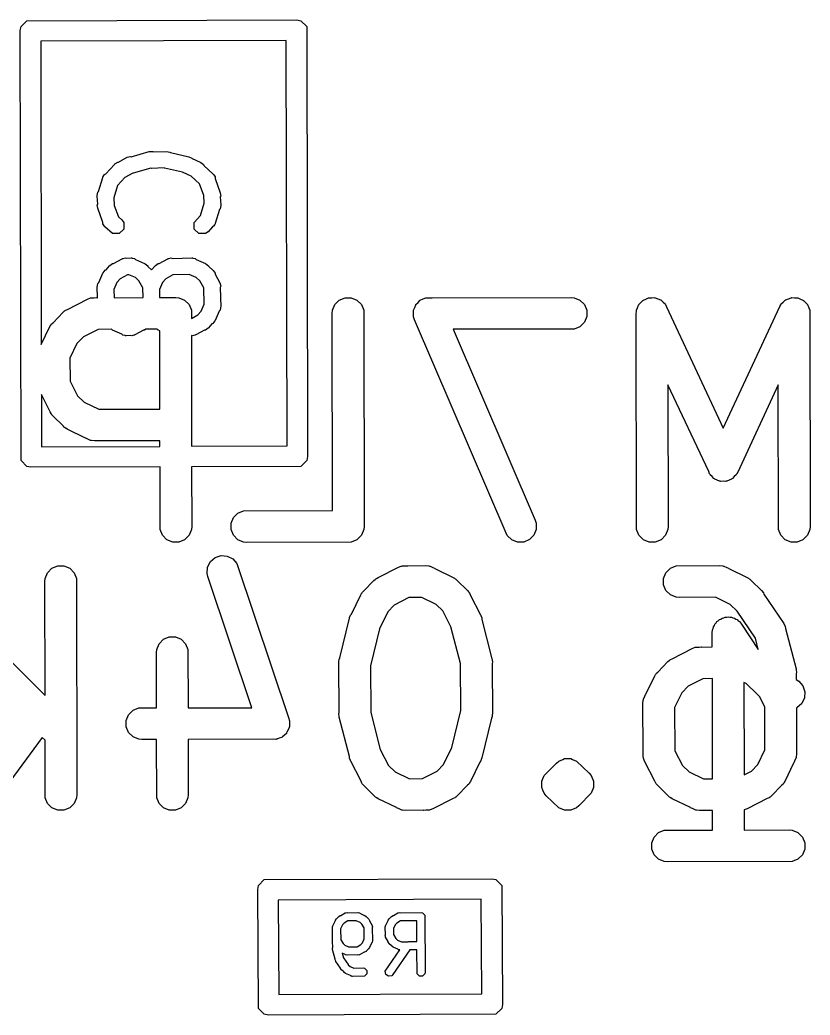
# Model space of a CAD drawing. Extents: x 4.05 to 6.76, y -4.93 to -3.08.
# Drawn here: x 4.4854 to 4.6315, y -4.1736 to -3.9897 of the extents above; entities that cross this region are included whole.
import ezdxf

# ---------------------------------------------------------------- set-up
doc = ezdxf.new("R2010")
doc.units = 0
doc.header["$MEASUREMENT"] = 0
doc.layers.add('BLACK', color=7, linetype='CONTINUOUS')

msp = doc.modelspace()

# ---------------------------------------------------------------- linework, layer by layer
at = {"layer": 'BLACK', "linetype": 'CONTINUOUS'}
for p, q in [((4.48543, -3.99163), (4.48558, -3.99088)), ((4.48558, -3.99088), (4.48664, -3.98981)), ((4.48664, -3.98981), (4.53661, -3.98966)), ((4.53661, -3.98966), (4.53736, -3.98981)), ((4.53736, -3.98981), (4.53842, -3.99088)), ((4.53842, -3.99088), (4.53857, -4.07037)), ((4.48558, -4.07112), (4.48543, -3.99163)), ((4.53464, -3.99346), (4.48922, -3.99359)), ((4.48922, -3.99359), (4.48932, -4.04967)), ((4.53478, -4.06841), (4.53464, -3.99346)), ((4.50364, -4.01595), (4.50524, -4.01506)), ((4.50524, -4.01506), (4.50583, -4.0149)), ((4.50583, -4.0149), (4.50596, -4.01494)), ((4.50596, -4.01494), (4.50931, -4.01401)), ((4.50931, -4.01401), (4.50993, -4.01398)), ((4.50993, -4.01398), (4.51004, -4.01404)), ((4.51004, -4.01404), (4.51251, -4.01396)), ((4.51251, -4.01396), (4.51311, -4.01408)), ((4.51311, -4.01408), (4.51321, -4.01418)), ((4.51321, -4.01418), (4.51664, -4.01494)), ((4.51664, -4.01494), (4.51719, -4.01521)), ((4.51719, -4.01521), (4.51724, -4.01529)), ((4.51724, -4.01529), (4.51873, -4.01595)), ((4.50125, -4.01813), (4.50288, -4.01638)), ((4.50288, -4.01638), (4.50296, -4.01629)), ((4.50288, -4.01638), (4.50288, -4.01638)), ((4.50288, -4.01638), (4.50288, -4.01638)), ((4.50296, -4.01629), (4.50347, -4.01595)), ((4.50347, -4.01595), (4.50364, -4.01595)), ((4.50959, -4.01709), (4.50633, -4.018)), ((4.50969, -4.01711), (4.50959, -4.01709)), ((4.51205, -4.01703), (4.50969, -4.01711)), ((4.51212, -4.01706), (4.51205, -4.01703)), ((4.51545, -4.0178), (4.51212, -4.01706)), ((4.51873, -4.01595), (4.51873, -4.01595)), ((4.51873, -4.01595), (4.51874, -4.01596)), ((4.51874, -4.01596), (4.51884, -4.016)), ((4.51884, -4.016), (4.51932, -4.01638)), ((4.51932, -4.01638), (4.51938, -4.01655)), ((4.51938, -4.01655), (4.52112, -4.01817)), ((4.49994, -4.02136), (4.5007, -4.01878)), ((4.5007, -4.01878), (4.50074, -4.01872)), ((4.50074, -4.01868), (4.50079, -4.01862)), ((4.50074, -4.01872), (4.50074, -4.01868)), ((4.50079, -4.01862), (4.50101, -4.01825)), ((4.50101, -4.01825), (4.50125, -4.01813)), ((4.50478, -4.01881), (4.50345, -4.02025)), ((4.50624, -4.018), (4.50478, -4.01881)), ((4.50633, -4.018), (4.50624, -4.018)), ((4.51555, -4.01788), (4.51545, -4.0178)), ((4.51704, -4.01854), (4.51555, -4.01788)), ((4.51858, -4.01998), (4.51704, -4.01854)), ((4.52112, -4.01817), (4.52116, -4.01823)), ((4.52116, -4.01823), (4.5212, -4.01825)), ((4.5212, -4.01825), (4.52122, -4.01832)), ((4.52122, -4.01832), (4.52146, -4.01868)), ((4.52146, -4.01868), (4.52146, -4.01897)), ((4.52146, -4.01897), (4.52244, -4.0216)), ((4.50345, -4.02025), (4.50276, -4.02255)), ((4.51937, -4.02209), (4.51858, -4.01998)), ((4.49968, -4.02209), (4.4998, -4.02149)), ((4.49969, -4.0222), (4.49968, -4.02209)), ((4.49969, -4.02221), (4.49969, -4.0222)), ((4.49976, -4.02371), (4.49969, -4.02221)), ((4.49969, -4.02221), (4.49969, -4.02221)), ((4.4998, -4.02149), (4.49994, -4.02136)), ((4.50276, -4.02255), (4.50283, -4.02397)), ((4.51944, -4.02351), (4.51937, -4.02209)), ((4.51937, -4.02209), (4.51937, -4.02209)), ((4.52244, -4.0216), (4.52251, -4.02221)), ((4.52251, -4.02221), (4.52244, -4.02235)), ((4.52244, -4.02235), (4.52251, -4.02385)), ((4.49969, -4.02386), (4.49976, -4.02371)), ((4.49976, -4.02447), (4.49969, -4.02386)), ((4.50074, -4.0271), (4.49976, -4.02447)), ((4.50283, -4.02397), (4.50283, -4.02397)), ((4.50283, -4.02397), (4.5036, -4.02603)), ((4.51875, -4.02583), (4.51944, -4.02351)), ((4.52252, -4.02397), (4.5224, -4.02457)), ((4.52251, -4.02385), (4.52251, -4.02386)), ((4.52251, -4.02386), (4.52251, -4.02386)), ((4.52251, -4.02386), (4.52252, -4.02397)), ((4.5036, -4.02603), (4.50425, -4.02661)), ((4.51761, -4.02712), (4.51875, -4.02583)), ((4.52226, -4.02471), (4.5215, -4.02728)), ((4.5224, -4.02457), (4.52226, -4.02471)), ((4.50074, -4.02738), (4.50074, -4.0271)), ((4.50098, -4.02774), (4.50074, -4.02738)), ((4.50101, -4.02781), (4.50098, -4.02774)), ((4.50104, -4.02783), (4.50101, -4.02781)), ((4.50108, -4.0279), (4.50104, -4.02783)), ((4.50253, -4.02917), (4.50108, -4.0279)), ((4.50425, -4.02661), (4.50459, -4.02712)), ((4.50459, -4.02712), (4.50459, -4.02832)), ((4.51761, -4.02832), (4.51761, -4.02712)), ((4.52099, -4.02792), (4.52018, -4.02883)), ((4.5212, -4.02781), (4.52099, -4.02792)), ((4.5214, -4.02745), (4.5212, -4.02781)), ((4.52146, -4.02738), (4.5214, -4.02745)), ((4.5215, -4.02728), (4.52146, -4.02735)), ((4.52146, -4.02735), (4.52146, -4.02738)), ((4.50374, -4.02917), (4.50253, -4.02917)), ((4.50459, -4.02832), (4.50374, -4.02917)), ((4.51847, -4.02917), (4.51761, -4.02832)), ((4.51967, -4.02917), (4.51847, -4.02917)), ((4.52018, -4.02883), (4.51967, -4.02917)), ((4.5045, -4.03376), (4.5049, -4.03365)), ((4.5049, -4.03365), (4.50508, -4.03371)), ((4.50508, -4.03371), (4.50594, -4.03364)), ((4.50594, -4.03364), (4.50602, -4.03366)), ((4.50602, -4.03366), (4.50606, -4.03365)), ((4.50606, -4.03365), (4.50613, -4.03368)), ((4.50613, -4.03368), (4.50655, -4.03376)), ((4.51292, -4.03376), (4.51333, -4.03365)), ((4.51333, -4.03365), (4.51362, -4.03374)), ((4.51362, -4.03374), (4.51719, -4.03364)), ((4.51719, -4.03364), (4.51727, -4.03366)), ((4.51727, -4.03366), (4.5173, -4.03365)), ((4.5173, -4.03365), (4.51738, -4.03368)), ((4.51738, -4.03368), (4.5178, -4.03376)), ((4.5013, -4.03586), (4.50194, -4.03513)), ((4.50194, -4.03513), (4.50194, -4.03512)), ((4.50194, -4.03512), (4.50195, -4.03512)), ((4.50195, -4.03512), (4.50202, -4.03504)), ((4.50202, -4.03504), (4.50253, -4.0347)), ((4.50253, -4.0347), (4.5027, -4.0347)), ((4.5027, -4.0347), (4.5043, -4.03381)), ((4.5043, -4.03381), (4.50438, -4.03379)), ((4.50438, -4.03379), (4.5044, -4.03376)), ((4.5044, -4.03376), (4.5045, -4.03376)), ((4.50655, -4.03376), (4.50673, -4.03395)), ((4.50673, -4.03395), (4.50842, -4.0347)), ((4.50842, -4.0347), (4.50842, -4.0347)), ((4.50842, -4.0347), (4.50842, -4.0347)), ((4.50842, -4.0347), (4.50852, -4.03475)), ((4.50852, -4.03475), (4.50901, -4.03512)), ((4.50901, -4.03512), (4.50905, -4.03526)), ((4.50905, -4.03526), (4.50973, -4.03586)), ((4.50973, -4.03586), (4.51038, -4.03513)), ((4.51038, -4.03513), (4.51038, -4.03512)), ((4.51038, -4.03512), (4.51039, -4.03512)), ((4.51039, -4.03512), (4.51046, -4.03504)), ((4.51046, -4.03504), (4.51097, -4.0347)), ((4.51097, -4.0347), (4.51114, -4.0347)), ((4.51114, -4.0347), (4.51274, -4.03381)), ((4.51274, -4.03381), (4.51282, -4.03379)), ((4.51282, -4.03379), (4.51284, -4.03376)), ((4.51284, -4.03376), (4.51292, -4.03376)), ((4.5178, -4.03376), (4.51798, -4.03395)), ((4.51798, -4.03395), (4.51967, -4.0347)), ((4.51967, -4.0347), (4.51967, -4.0347)), ((4.51967, -4.0347), (4.51967, -4.0347)), ((4.51967, -4.0347), (4.51977, -4.03475)), ((4.51977, -4.03475), (4.52026, -4.03512)), ((4.52026, -4.03512), (4.5203, -4.03526)), ((4.5203, -4.03526), (4.52103, -4.0359)), ((4.49999, -4.03818), (4.50074, -4.03649)), ((4.50074, -4.03649), (4.50079, -4.03639)), ((4.50074, -4.03649), (4.50074, -4.03649)), ((4.50074, -4.03649), (4.50074, -4.03649)), ((4.50079, -4.03639), (4.50116, -4.0359)), ((4.50116, -4.0359), (4.5013, -4.03586)), ((4.50526, -4.03677), (4.50391, -4.03752)), ((4.50552, -4.03675), (4.50526, -4.03677)), ((4.50673, -4.03729), (4.50552, -4.03675)), ((4.50739, -4.03787), (4.50673, -4.03729)), ((4.50973, -4.03586), (4.50973, -4.03586)), ((4.51367, -4.03679), (4.51235, -4.03752)), ((4.51666, -4.0367), (4.51367, -4.03679)), ((4.51798, -4.03729), (4.51666, -4.0367)), ((4.51864, -4.03787), (4.51798, -4.03729)), ((4.52103, -4.0359), (4.52104, -4.0359)), ((4.52104, -4.0359), (4.52104, -4.03591)), ((4.52104, -4.03591), (4.52112, -4.03598)), ((4.52112, -4.03598), (4.52146, -4.03649)), ((4.52146, -4.03649), (4.52146, -4.03666)), ((4.52146, -4.03666), (4.52235, -4.03826)), ((4.49968, -4.03897), (4.4997, -4.03889)), ((4.49974, -4.04101), (4.49968, -4.03897)), ((4.49969, -4.03886), (4.49972, -4.03878)), ((4.4997, -4.03889), (4.49969, -4.03886)), ((4.49972, -4.03878), (4.4998, -4.03837)), ((4.4998, -4.03837), (4.49999, -4.03818)), ((4.50333, -4.03818), (4.50274, -4.0395)), ((4.50391, -4.03752), (4.50333, -4.03818)), ((4.50813, -4.03919), (4.50739, -4.03787)), ((4.50817, -4.04098), (4.50813, -4.03919)), ((4.51177, -4.03818), (4.51118, -4.0395)), ((4.51235, -4.03752), (4.51177, -4.03818)), ((4.51937, -4.03919), (4.51864, -4.03787)), ((4.51946, -4.04219), (4.51937, -4.03919)), ((4.52235, -4.03826), (4.52237, -4.03834)), ((4.52237, -4.03834), (4.5224, -4.03837)), ((4.5224, -4.03837), (4.5224, -4.03844)), ((4.5224, -4.03844), (4.52251, -4.03886)), ((4.52251, -4.03886), (4.52242, -4.03914)), ((4.52242, -4.03914), (4.52252, -4.04272)), ((4.49788, -4.04127), (4.49842, -4.04106)), ((4.49842, -4.04106), (4.49853, -4.04105)), ((4.49853, -4.04105), (4.49863, -4.04101)), ((4.49863, -4.04101), (4.49913, -4.04101)), ((4.49913, -4.04101), (4.49957, -4.04098)), ((4.49957, -4.04098), (4.49966, -4.04101)), ((4.49966, -4.04101), (4.49974, -4.04101)), ((4.50274, -4.0395), (4.50279, -4.041)), ((4.50279, -4.041), (4.50817, -4.04098)), ((4.51118, -4.0395), (4.51122, -4.04096)), ((4.51122, -4.04096), (4.5142, -4.04095)), ((4.5142, -4.04095), (4.51478, -4.04101)), ((4.51478, -4.04101), (4.51584, -4.04145)), ((4.54443, -4.04145), (4.5455, -4.04101)), ((4.5455, -4.04101), (4.54665, -4.04101)), ((4.54665, -4.04101), (4.54771, -4.04145)), ((4.55995, -4.04124), (4.56046, -4.04102)), ((4.56046, -4.04102), (4.56048, -4.04102)), ((4.56048, -4.04102), (4.5605, -4.04101)), ((4.5605, -4.04101), (4.56117, -4.04101)), ((4.56117, -4.04101), (4.56161, -4.041)), ((4.56161, -4.041), (4.56162, -4.04101)), ((4.56162, -4.04101), (4.58732, -4.04095)), ((4.58732, -4.04095), (4.58789, -4.04101)), ((4.58789, -4.04101), (4.58896, -4.04145)), ((4.60115, -4.04126), (4.60161, -4.04104)), ((4.60161, -4.04104), (4.60168, -4.04104)), ((4.60168, -4.04104), (4.60174, -4.04101)), ((4.60174, -4.04101), (4.60225, -4.04101)), ((4.60225, -4.04101), (4.60277, -4.04099)), ((4.60277, -4.04099), (4.60283, -4.04101)), ((4.60283, -4.04101), (4.60289, -4.04101)), ((4.60289, -4.04101), (4.60337, -4.04121)), ((4.62751, -4.04121), (4.62799, -4.04101)), ((4.62799, -4.04101), (4.62805, -4.04101)), ((4.62805, -4.04101), (4.62812, -4.04099)), ((4.62812, -4.04099), (4.62863, -4.04101)), ((4.62863, -4.04101), (4.62914, -4.04101)), ((4.62914, -4.04101), (4.6292, -4.04104)), ((4.6292, -4.04104), (4.62927, -4.04104)), ((4.62927, -4.04104), (4.62973, -4.04126)), ((4.49416, -4.04318), (4.49788, -4.04127)), ((4.51584, -4.04145), (4.51666, -4.04227)), ((4.51666, -4.04227), (4.5171, -4.04333)), ((4.51887, -4.0435), (4.51946, -4.04219)), ((4.52248, -4.0429), (4.5224, -4.04332)), ((4.52251, -4.04283), (4.52248, -4.0429)), ((4.52252, -4.04272), (4.5225, -4.04279)), ((4.5225, -4.04279), (4.52251, -4.04283)), ((4.54318, -4.04333), (4.54362, -4.04227)), ((4.54362, -4.04227), (4.54443, -4.04145)), ((4.54771, -4.04145), (4.54853, -4.04227)), ((4.54853, -4.04227), (4.54897, -4.04333)), ((4.55818, -4.04333), (4.55839, -4.04281)), ((4.55839, -4.04281), (4.5586, -4.0423)), ((4.5586, -4.0423), (4.55861, -4.04228)), ((4.55861, -4.04228), (4.55862, -4.04227)), ((4.55862, -4.04227), (4.55901, -4.04187)), ((4.55901, -4.04187), (4.5594, -4.04147)), ((4.5594, -4.04147), (4.55942, -4.04146)), ((4.55942, -4.04146), (4.55943, -4.04145)), ((4.55943, -4.04145), (4.55995, -4.04124)), ((4.58896, -4.04145), (4.58977, -4.04227)), ((4.58977, -4.04227), (4.59021, -4.04333)), ((4.59942, -4.04333), (4.59962, -4.04286)), ((4.59962, -4.04286), (4.59979, -4.04238)), ((4.59979, -4.04238), (4.59984, -4.04233)), ((4.59984, -4.04233), (4.59986, -4.04227)), ((4.59986, -4.04227), (4.60022, -4.0419)), ((4.60022, -4.0419), (4.60057, -4.04153)), ((4.60057, -4.04153), (4.60063, -4.0415)), ((4.60063, -4.0415), (4.60068, -4.04145)), ((4.60068, -4.04145), (4.60115, -4.04126)), ((4.60337, -4.04121), (4.60385, -4.04138)), ((4.60385, -4.04138), (4.6039, -4.04143)), ((4.6039, -4.04143), (4.60396, -4.04145)), ((4.60396, -4.04145), (4.60432, -4.04181)), ((4.60432, -4.04181), (4.6047, -4.04216)), ((4.6047, -4.04216), (4.60473, -4.04222)), ((4.60473, -4.04222), (4.60477, -4.04227)), ((4.60477, -4.04227), (4.60496, -4.04272)), ((4.60496, -4.04272), (4.61546, -4.06511)), ((4.61546, -4.06511), (4.62589, -4.04266)), ((4.62589, -4.04266), (4.62608, -4.04233)), ((4.62608, -4.04233), (4.62611, -4.04227)), ((4.62611, -4.04227), (4.62614, -4.04224)), ((4.62614, -4.04224), (4.62618, -4.04216)), ((4.62618, -4.04216), (4.62656, -4.04181)), ((4.62656, -4.04181), (4.62692, -4.04145)), ((4.62692, -4.04145), (4.62698, -4.04143)), ((4.62698, -4.04143), (4.62703, -4.04138)), ((4.62703, -4.04138), (4.62751, -4.04121)), ((4.62973, -4.04126), (4.6302, -4.04145)), ((4.6302, -4.04145), (4.63025, -4.0415)), ((4.63025, -4.0415), (4.63031, -4.04153)), ((4.63031, -4.04153), (4.63066, -4.0419)), ((4.63066, -4.0419), (4.63102, -4.04227)), ((4.63102, -4.04227), (4.63104, -4.04233)), ((4.63104, -4.04233), (4.63109, -4.04238)), ((4.63109, -4.04238), (4.63126, -4.04286)), ((4.63126, -4.04286), (4.63146, -4.04333)), ((4.4915, -4.04562), (4.49337, -4.04369)), ((4.49337, -4.04369), (4.49359, -4.04351)), ((4.49359, -4.04351), (4.49364, -4.04345)), ((4.49364, -4.04345), (4.4937, -4.04342)), ((4.4937, -4.04342), (4.49381, -4.04333)), ((4.49381, -4.04333), (4.49416, -4.04318)), ((4.5171, -4.04333), (4.5171, -4.04482)), ((4.5171, -4.04482), (4.51829, -4.04416)), ((4.51829, -4.04416), (4.51887, -4.0435)), ((4.52221, -4.04351), (4.52146, -4.04519)), ((4.5224, -4.04332), (4.52221, -4.04351)), ((4.54312, -4.04391), (4.54318, -4.04333)), ((4.54317, -4.08033), (4.54312, -4.04391)), ((4.54897, -4.04333), (4.54903, -4.08328)), ((4.55817, -4.04337), (4.55818, -4.04335)), ((4.55818, -4.04392), (4.55817, -4.04337)), ((4.55818, -4.04335), (4.55818, -4.04333)), ((4.55818, -4.04448), (4.55818, -4.04392)), ((4.55818, -4.0445), (4.55818, -4.04448)), ((4.55818, -4.04452), (4.55818, -4.0445)), ((4.55836, -4.04507), (4.55818, -4.04452)), ((4.59021, -4.04448), (4.58977, -4.04555)), ((4.59021, -4.04333), (4.59021, -4.04448)), ((4.59936, -4.04391), (4.5994, -4.04353)), ((4.59942, -4.08385), (4.59936, -4.04391)), ((4.5994, -4.04346), (4.59941, -4.04342)), ((4.5994, -4.04353), (4.5994, -4.04346)), ((4.59941, -4.04342), (4.59942, -4.04333)), ((4.63146, -4.04333), (4.63146, -4.0434)), ((4.63146, -4.0434), (4.63148, -4.04346)), ((4.63148, -4.04346), (4.63146, -4.04395)), ((4.63146, -4.04395), (4.63152, -4.08328)), ((4.48932, -4.04967), (4.49094, -4.04634)), ((4.49094, -4.04634), (4.4911, -4.04609)), ((4.4911, -4.04609), (4.49113, -4.04602)), ((4.49113, -4.04602), (4.49117, -4.04597)), ((4.49117, -4.04597), (4.49125, -4.04585)), ((4.49125, -4.04585), (4.4915, -4.04562)), ((4.52025, -4.04657), (4.52018, -4.04664)), ((4.52026, -4.04656), (4.52025, -4.04657)), ((4.5209, -4.04583), (4.52026, -4.04655)), ((4.52026, -4.04655), (4.52026, -4.04656)), ((4.52104, -4.04578), (4.5209, -4.04583)), ((4.52141, -4.0453), (4.52104, -4.04578)), ((4.52146, -4.0452), (4.52141, -4.0453)), ((4.52146, -4.04519), (4.52146, -4.04519)), ((4.52146, -4.04519), (4.52146, -4.0452)), ((4.57551, -4.08495), (4.55836, -4.04507)), ((4.58896, -4.04636), (4.58789, -4.0468)), ((4.58977, -4.04555), (4.58896, -4.04636)), ((4.49711, -4.04825), (4.49592, -4.04948)), ((4.49982, -4.04686), (4.49711, -4.04825)), ((4.50231, -4.04685), (4.49982, -4.04686)), ((4.50243, -4.04694), (4.50231, -4.04685)), ((4.50253, -4.04698), (4.50243, -4.04694)), ((4.50422, -4.04774), (4.50253, -4.04698)), ((4.50253, -4.04698), (4.50253, -4.04698)), ((4.50253, -4.04698), (4.50253, -4.04698)), ((4.5044, -4.04792), (4.50422, -4.04774)), ((4.50482, -4.048), (4.5044, -4.04792)), ((4.5049, -4.04804), (4.50482, -4.048)), ((4.50493, -4.04803), (4.5049, -4.04804)), ((4.50501, -4.04804), (4.50493, -4.04803)), ((4.50587, -4.04797), (4.50501, -4.04804)), ((4.50606, -4.04804), (4.50587, -4.04797)), ((4.50645, -4.04793), (4.50606, -4.04804)), ((4.50655, -4.04792), (4.50645, -4.04793)), ((4.50657, -4.0479), (4.50655, -4.04792)), ((4.50665, -4.04788), (4.50657, -4.0479)), ((4.50825, -4.04698), (4.50665, -4.04788)), ((4.50842, -4.04698), (4.50825, -4.04698)), ((4.50866, -4.04682), (4.50842, -4.04698)), ((4.51071, -4.04682), (4.50866, -4.04682)), ((4.51086, -4.04694), (4.51071, -4.04682)), ((4.51096, -4.04698), (4.51086, -4.04694)), ((4.51097, -4.04698), (4.51096, -4.04698)), ((4.51125, -4.04711), (4.51097, -4.04698)), ((4.51097, -4.04698), (4.51097, -4.04698)), ((4.51128, -4.06159), (4.51125, -4.04711)), ((4.5173, -4.04804), (4.51711, -4.04797)), ((4.51711, -4.04797), (4.51713, -4.06846)), ((4.51772, -4.04792), (4.5173, -4.04804)), ((4.5178, -4.04792), (4.51772, -4.04792)), ((4.51782, -4.0479), (4.5178, -4.04792)), ((4.5179, -4.04788), (4.51782, -4.0479)), ((4.5195, -4.04698), (4.5179, -4.04788)), ((4.51967, -4.04698), (4.5195, -4.04698)), ((4.52018, -4.04664), (4.51967, -4.04698)), ((4.58789, -4.0468), (4.56549, -4.04685)), ((4.56549, -4.04685), (4.58066, -4.08211)), ((4.49592, -4.04948), (4.49461, -4.05217)), ((4.49461, -4.05217), (4.49465, -4.05641)), ((4.49465, -4.05641), (4.49605, -4.05912)), ((4.61277, -4.07315), (4.60523, -4.05708)), ((4.60523, -4.05708), (4.60527, -4.08328)), ((4.62563, -4.0571), (4.61812, -4.07328)), ((4.62567, -4.08385), (4.62563, -4.0571)), ((4.49098, -4.06207), (4.48934, -4.05889)), ((4.48934, -4.05889), (4.48936, -4.06854)), ((4.49605, -4.05912), (4.49728, -4.06031)), ((4.49728, -4.06031), (4.49999, -4.06163)), ((4.49113, -4.06242), (4.49098, -4.06207)), ((4.49122, -4.06253), (4.49113, -4.06242)), ((4.49125, -4.06259), (4.49122, -4.06253)), ((4.49131, -4.06264), (4.49125, -4.06259)), ((4.49149, -4.06287), (4.49131, -4.06264)), ((4.49342, -4.06473), (4.49149, -4.06287)), ((4.49999, -4.06163), (4.51128, -4.06159)), ((4.49364, -4.06499), (4.49342, -4.06473)), ((4.49377, -4.06506), (4.49364, -4.06499)), ((4.49381, -4.06511), (4.49377, -4.06506)), ((4.49389, -4.06514), (4.49381, -4.06511)), ((4.49413, -4.06529), (4.49389, -4.06514)), ((4.49752, -4.06694), (4.49413, -4.06529)), ((4.48936, -4.06854), (4.51128, -4.06848)), ((4.49756, -4.06698), (4.49752, -4.06694)), ((4.49791, -4.06713), (4.49756, -4.06698)), ((4.49842, -4.06738), (4.49791, -4.06713)), ((4.49853, -4.06738), (4.49842, -4.06738)), ((4.49863, -4.06742), (4.49853, -4.06738)), ((4.4992, -4.06748), (4.49863, -4.06742)), ((4.51128, -4.06744), (4.4992, -4.06748)), ((4.51128, -4.06848), (4.51128, -4.06744)), ((4.51713, -4.06846), (4.53478, -4.06841)), ((4.53857, -4.07037), (4.53842, -4.07112)), ((4.48664, -4.07219), (4.48558, -4.07112)), ((4.48739, -4.07234), (4.48664, -4.07219)), ((4.51129, -4.07227), (4.48739, -4.07234)), ((4.51131, -4.08385), (4.51129, -4.07227)), ((4.53736, -4.07219), (4.51714, -4.07225)), ((4.51714, -4.07225), (4.51716, -4.08328)), ((4.53842, -4.07112), (4.53736, -4.07219)), ((4.61292, -4.07356), (4.61277, -4.07315)), ((4.613, -4.07365), (4.61292, -4.07356)), ((4.61306, -4.07377), (4.613, -4.07365)), ((4.61339, -4.07408), (4.61306, -4.07377)), ((4.61369, -4.07441), (4.61339, -4.07408)), ((4.61749, -4.07408), (4.61719, -4.07441)), ((4.61782, -4.07377), (4.61749, -4.07408)), ((4.61792, -4.07361), (4.61782, -4.07377)), ((4.61796, -4.07356), (4.61792, -4.07361)), ((4.61799, -4.07349), (4.61796, -4.07356)), ((4.61812, -4.07328), (4.61799, -4.07349)), ((4.61381, -4.07446), (4.61369, -4.07441)), ((4.61391, -4.07455), (4.61381, -4.07446)), ((4.61433, -4.07471), (4.61391, -4.07455)), ((4.61474, -4.0749), (4.61433, -4.07471)), ((4.61487, -4.0749), (4.61474, -4.0749)), ((4.61499, -4.07495), (4.61487, -4.0749)), ((4.61544, -4.07493), (4.61499, -4.07495)), ((4.61589, -4.07495), (4.61544, -4.07493)), ((4.61601, -4.0749), (4.61589, -4.07495)), ((4.61614, -4.0749), (4.61601, -4.0749)), ((4.61655, -4.07471), (4.61614, -4.0749)), ((4.61697, -4.07455), (4.61655, -4.07471)), ((4.61707, -4.07446), (4.61697, -4.07455)), ((4.61719, -4.07441), (4.61707, -4.07446)), ((4.52487, -4.08164), (4.52569, -4.08082)), ((4.52569, -4.08082), (4.52675, -4.08038)), ((4.52675, -4.08038), (4.54317, -4.08033)), ((4.51716, -4.08328), (4.5171, -4.08385)), ((4.52443, -4.0827), (4.52487, -4.08164)), ((4.52443, -4.08385), (4.52443, -4.0827)), ((4.54903, -4.08328), (4.54897, -4.08385)), ((4.58066, -4.08211), (4.58083, -4.08266)), ((4.58083, -4.08266), (4.58085, -4.08382)), ((4.60527, -4.08328), (4.60521, -4.08385)), ((4.63152, -4.08328), (4.63146, -4.08385)), ((4.51175, -4.08492), (4.51131, -4.08385)), ((4.51256, -4.08573), (4.51175, -4.08492)), ((4.51666, -4.08492), (4.51584, -4.08573)), ((4.5171, -4.08385), (4.51666, -4.08492)), ((4.52487, -4.08492), (4.52443, -4.08385)), ((4.52569, -4.08573), (4.52487, -4.08492)), ((4.54853, -4.08492), (4.54771, -4.08573)), ((4.54897, -4.08385), (4.54853, -4.08492)), ((4.57633, -4.08575), (4.57551, -4.08495)), ((4.58042, -4.08489), (4.57962, -4.08571)), ((4.58085, -4.08382), (4.58042, -4.08489)), ((4.59986, -4.08492), (4.59942, -4.08385)), ((4.60068, -4.08573), (4.59986, -4.08492)), ((4.60477, -4.08492), (4.60396, -4.08573)), ((4.60521, -4.08385), (4.60477, -4.08492)), ((4.62611, -4.08492), (4.62567, -4.08385)), ((4.62692, -4.08573), (4.62611, -4.08492)), ((4.63102, -4.08492), (4.6302, -4.08573)), ((4.63146, -4.08385), (4.63102, -4.08492)), ((4.51363, -4.08617), (4.51256, -4.08573)), ((4.51478, -4.08617), (4.51363, -4.08617)), ((4.51584, -4.08573), (4.51478, -4.08617)), ((4.52675, -4.08617), (4.52569, -4.08573)), ((4.52733, -4.08623), (4.52675, -4.08617)), ((4.54665, -4.08617), (4.52733, -4.08623)), ((4.54771, -4.08573), (4.54665, -4.08617)), ((4.5774, -4.08618), (4.57633, -4.08575)), ((4.57856, -4.08617), (4.5774, -4.08618)), ((4.57962, -4.08571), (4.57856, -4.08617)), ((4.60174, -4.08617), (4.60068, -4.08573)), ((4.60289, -4.08617), (4.60174, -4.08617)), ((4.60396, -4.08573), (4.60289, -4.08617)), ((4.62799, -4.08617), (4.62692, -4.08573)), ((4.62914, -4.08617), (4.62799, -4.08617)), ((4.6302, -4.08573), (4.62914, -4.08617)), ((4.52148, -4.08903), (4.52257, -4.08867)), ((4.52257, -4.08867), (4.52372, -4.08875)), ((4.52372, -4.08875), (4.52475, -4.08927)), ((4.4913, -4.09102), (4.49237, -4.09058)), ((4.49237, -4.09058), (4.49352, -4.09058)), ((4.49352, -4.09058), (4.49459, -4.09102)), ((4.52009, -4.09082), (4.52061, -4.08979)), ((4.52061, -4.08979), (4.52148, -4.08903)), ((4.52475, -4.08927), (4.52551, -4.09014)), ((4.52551, -4.09014), (4.53512, -4.11879)), ((4.55537, -4.09083), (4.55591, -4.09063)), ((4.55591, -4.09063), (4.55601, -4.09062)), ((4.55601, -4.09062), (4.55611, -4.09058)), ((4.55611, -4.09058), (4.55669, -4.09057)), ((4.55669, -4.09057), (4.55706, -4.09054)), ((4.55706, -4.09054), (4.55712, -4.09056)), ((4.55712, -4.09056), (4.56044, -4.09052)), ((4.56044, -4.09052), (4.56101, -4.09058)), ((4.56101, -4.09058), (4.56111, -4.09062)), ((4.56111, -4.09062), (4.56122, -4.09063)), ((4.56122, -4.09063), (4.56173, -4.09087)), ((4.60567, -4.09102), (4.60673, -4.09058)), ((4.60673, -4.09058), (4.6148, -4.09052)), ((4.6148, -4.09052), (4.61538, -4.09058)), ((4.61538, -4.09058), (4.61548, -4.09062)), ((4.61548, -4.09062), (4.61558, -4.09063)), ((4.61558, -4.09063), (4.6161, -4.09087)), ((4.49005, -4.0929), (4.49049, -4.09183)), ((4.49049, -4.09183), (4.4913, -4.09102)), ((4.49459, -4.09102), (4.4954, -4.09183)), ((4.4954, -4.09183), (4.49584, -4.0929)), ((4.52001, -4.09197), (4.52009, -4.09082)), ((4.52014, -4.09253), (4.52001, -4.09197)), ((4.52827, -4.11678), (4.52014, -4.09253)), ((4.55164, -4.09275), (4.55537, -4.09083)), ((4.56173, -4.09087), (4.56208, -4.09102)), ((4.56208, -4.09102), (4.56212, -4.09107)), ((4.56212, -4.09107), (4.56551, -4.09271)), ((4.60441, -4.0929), (4.60485, -4.09183)), ((4.60485, -4.09183), (4.60567, -4.09102)), ((4.6161, -4.09087), (4.61645, -4.09102)), ((4.61645, -4.09102), (4.61649, -4.09107)), ((4.61649, -4.09107), (4.61987, -4.09271)), ((4.48999, -4.09347), (4.49005, -4.0929)), ((4.49002, -4.11452), (4.48999, -4.09347)), ((4.49584, -4.0929), (4.4959, -4.13284)), ((4.54899, -4.09519), (4.55085, -4.09326)), ((4.55085, -4.09326), (4.55108, -4.09307)), ((4.55108, -4.09307), (4.55113, -4.09302)), ((4.55113, -4.09302), (4.55118, -4.09299)), ((4.55118, -4.09299), (4.5513, -4.09289)), ((4.5513, -4.09289), (4.55164, -4.09275)), ((4.56551, -4.09271), (4.56575, -4.09286)), ((4.56575, -4.09286), (4.56583, -4.09289)), ((4.56583, -4.09289), (4.56587, -4.09294)), ((4.56587, -4.09294), (4.566, -4.09302)), ((4.566, -4.09302), (4.56622, -4.09327)), ((4.56622, -4.09327), (4.56815, -4.09513)), ((4.60441, -4.09405), (4.60441, -4.0929)), ((4.60485, -4.09511), (4.60441, -4.09405)), ((4.61987, -4.09271), (4.62012, -4.09286)), ((4.62012, -4.09286), (4.62019, -4.09289)), ((4.62019, -4.09289), (4.62024, -4.09294)), ((4.62024, -4.09294), (4.62036, -4.09302)), ((4.62036, -4.09302), (4.62059, -4.09327)), ((4.62059, -4.09327), (4.62252, -4.09513)), ((4.54668, -4.09949), (4.54842, -4.0959)), ((4.54842, -4.0959), (4.54858, -4.09565)), ((4.54858, -4.09565), (4.54861, -4.09558)), ((4.54861, -4.09558), (4.54865, -4.09554)), ((4.54865, -4.09554), (4.54873, -4.09541)), ((4.54873, -4.09541), (4.54899, -4.09519)), ((4.56815, -4.09513), (4.56833, -4.09536)), ((4.56833, -4.09536), (4.56839, -4.09541)), ((4.56839, -4.09541), (4.56842, -4.09547)), ((4.56842, -4.09547), (4.56852, -4.09558)), ((4.56852, -4.09558), (4.56866, -4.09593)), ((4.56866, -4.09593), (4.57058, -4.09965)), ((4.60567, -4.09593), (4.60485, -4.09511)), ((4.60673, -4.09637), (4.60567, -4.09593)), ((4.62252, -4.09513), (4.62252, -4.09514)), ((4.62252, -4.09514), (4.62252, -4.09514)), ((4.62252, -4.09514), (4.62252, -4.09514)), ((4.62252, -4.09514), (4.62288, -4.09558)), ((4.62288, -4.09558), (4.62298, -4.09582)), ((4.62298, -4.09582), (4.62664, -4.10121)), ((4.55459, -4.09782), (4.5534, -4.09905)), ((4.55731, -4.09642), (4.55459, -4.09782)), ((4.55968, -4.09639), (4.55731, -4.09642)), ((4.56236, -4.09769), (4.55968, -4.09639)), ((4.56359, -4.09888), (4.56236, -4.09769)), ((4.60731, -4.09643), (4.60673, -4.09637)), ((4.61403, -4.09638), (4.60731, -4.09643)), ((4.61673, -4.09769), (4.61403, -4.09638)), ((4.61803, -4.09894), (4.61673, -4.09769)), ((4.54636, -4.10014), (4.54652, -4.09971)), ((4.54652, -4.09971), (4.54668, -4.09949)), ((4.5534, -4.09905), (4.55187, -4.1022)), ((4.5651, -4.10181), (4.56359, -4.09888)), ((4.57058, -4.09965), (4.57059, -4.09969)), ((4.57059, -4.09969), (4.57061, -4.09971)), ((4.57061, -4.09971), (4.57062, -4.09976)), ((4.57062, -4.09976), (4.57078, -4.10019)), ((4.62141, -4.10393), (4.61803, -4.09894)), ((4.54454, -4.10759), (4.54632, -4.10026)), ((4.54632, -4.10026), (4.54634, -4.10021)), ((4.54634, -4.10019), (4.54636, -4.10014)), ((4.54634, -4.10021), (4.54634, -4.10019)), ((4.57078, -4.10019), (4.5708, -4.10048)), ((4.5708, -4.10048), (4.57267, -4.10776)), ((4.61365, -4.10183), (4.61381, -4.10159)), ((4.61381, -4.10159), (4.61392, -4.10132)), ((4.61392, -4.10132), (4.61413, -4.10111)), ((4.61413, -4.10111), (4.61429, -4.10087)), ((4.61429, -4.10087), (4.61453, -4.10071)), ((4.61453, -4.10071), (4.61474, -4.10051)), ((4.61474, -4.10051), (4.61501, -4.10039)), ((4.61501, -4.10039), (4.61525, -4.10023)), ((4.61525, -4.10023), (4.61553, -4.10018)), ((4.61553, -4.10018), (4.6158, -4.10007)), ((4.6158, -4.10007), (4.61609, -4.10007)), ((4.61609, -4.10007), (4.61638, -4.10001)), ((4.61638, -4.10001), (4.61666, -4.10007)), ((4.61666, -4.10007), (4.61695, -4.10007)), ((4.61695, -4.10007), (4.61722, -4.10018)), ((4.61722, -4.10018), (4.61751, -4.10023)), ((4.61751, -4.10023), (4.61775, -4.1004)), ((4.61775, -4.1004), (4.61802, -4.10051)), ((4.61802, -4.10051), (4.61822, -4.10071)), ((4.61822, -4.10071), (4.61847, -4.10088)), ((4.61847, -4.10088), (4.61864, -4.10112)), ((4.61864, -4.10112), (4.61883, -4.10132)), ((4.61883, -4.10132), (4.61893, -4.10156)), ((4.61893, -4.10156), (4.62194, -4.106)), ((4.62664, -4.10121), (4.6268, -4.10153)), ((4.6268, -4.10153), (4.62685, -4.10159)), ((4.62685, -4.10159), (4.62686, -4.10163)), ((4.62686, -4.10163), (4.62691, -4.10172)), ((4.62691, -4.10172), (4.62699, -4.10214)), ((4.55187, -4.1022), (4.55022, -4.10903)), ((4.56686, -4.10864), (4.5651, -4.10181)), ((4.61343, -4.10555), (4.61342, -4.10296)), ((4.61342, -4.10296), (4.61343, -4.10296)), ((4.61343, -4.10296), (4.61342, -4.10296)), ((4.61342, -4.10296), (4.61343, -4.10296)), ((4.61343, -4.10296), (4.61348, -4.10239)), ((4.61348, -4.10239), (4.61359, -4.10212)), ((4.61359, -4.10212), (4.61365, -4.10183)), ((4.62699, -4.10214), (4.62892, -4.10963)), ((4.47959, -4.10414), (4.49002, -4.11452)), ((4.51067, -4.10602), (4.51111, -4.10496)), ((4.51111, -4.10496), (4.51193, -4.10414)), ((4.51193, -4.10414), (4.51299, -4.1037)), ((4.51299, -4.1037), (4.51414, -4.1037)), ((4.51414, -4.1037), (4.51521, -4.10414)), ((4.51521, -4.10414), (4.51602, -4.10496)), ((4.51602, -4.10496), (4.51646, -4.10602)), ((4.62194, -4.106), (4.62141, -4.10393)), ((4.51061, -4.1066), (4.51067, -4.10602)), ((4.51064, -4.11682), (4.51061, -4.1066)), ((4.51646, -4.10602), (4.51649, -4.1168)), ((4.60601, -4.10775), (4.60973, -4.10583)), ((4.60973, -4.10583), (4.61028, -4.10562)), ((4.61028, -4.10562), (4.61038, -4.10562)), ((4.61038, -4.10562), (4.61048, -4.10558)), ((4.61048, -4.10558), (4.611, -4.10557)), ((4.611, -4.10557), (4.61142, -4.10554)), ((4.61142, -4.10554), (4.6115, -4.10557)), ((4.6115, -4.10557), (4.61343, -4.10555)), ((4.54436, -4.10833), (4.54438, -4.10825)), ((4.54437, -4.10837), (4.54436, -4.10833)), ((4.54436, -4.10847), (4.54437, -4.10837)), ((4.54441, -4.11766), (4.54436, -4.10847)), ((4.54438, -4.10825), (4.54442, -4.1079)), ((4.54442, -4.1079), (4.54454, -4.10759)), ((4.55022, -4.10903), (4.55026, -4.11768)), ((4.56691, -4.11729), (4.56686, -4.10864)), ((4.57267, -4.10776), (4.57269, -4.10785)), ((4.57269, -4.10785), (4.57271, -4.1079)), ((4.57271, -4.1079), (4.57271, -4.10797)), ((4.57271, -4.10797), (4.57276, -4.10833)), ((4.57276, -4.10833), (4.57271, -4.10866)), ((4.57271, -4.10866), (4.57276, -4.11785)), ((4.60335, -4.11019), (4.60522, -4.10826)), ((4.60522, -4.10826), (4.60544, -4.10807)), ((4.60544, -4.10807), (4.6055, -4.10801)), ((4.6055, -4.10801), (4.60555, -4.10798)), ((4.60555, -4.10798), (4.60567, -4.10789)), ((4.60567, -4.10789), (4.60601, -4.10775)), ((4.60115, -4.11428), (4.60279, -4.1109)), ((4.60279, -4.1109), (4.60295, -4.11065)), ((4.60295, -4.11065), (4.60298, -4.11058)), ((4.60298, -4.11058), (4.60302, -4.11053)), ((4.60302, -4.11053), (4.6031, -4.11041)), ((4.6031, -4.11041), (4.60335, -4.11019)), ((4.62892, -4.10963), (4.62893, -4.10973)), ((4.62893, -4.10973), (4.62895, -4.10977)), ((4.62895, -4.10977), (4.62895, -4.10984)), ((4.62895, -4.10984), (4.629, -4.1102)), ((4.629, -4.1102), (4.62895, -4.11054)), ((4.62895, -4.11054), (4.62896, -4.11157)), ((4.60896, -4.11281), (4.60777, -4.11405)), ((4.61167, -4.11142), (4.60896, -4.11281)), ((4.61344, -4.11141), (4.61167, -4.11142)), ((4.61346, -4.12993), (4.61344, -4.11141)), ((4.61971, -4.11232), (4.61929, -4.11211)), ((4.61929, -4.11211), (4.61931, -4.12919)), ((4.62181, -4.11437), (4.61971, -4.11232)), ((4.62896, -4.11157), (4.62944, -4.11188)), ((4.62944, -4.11188), (4.63019, -4.11275)), ((4.63019, -4.11275), (4.63056, -4.11384)), ((4.60096, -4.11468), (4.6011, -4.11433)), ((4.6011, -4.11433), (4.60115, -4.11428)), ((4.60777, -4.11405), (4.60646, -4.11675)), ((4.62207, -4.11467), (4.62181, -4.11437)), ((4.62214, -4.11472), (4.62207, -4.11467)), ((4.63056, -4.11384), (4.63047, -4.11499)), ((4.6006, -4.11597), (4.60066, -4.11539)), ((4.60065, -4.12489), (4.6006, -4.11597)), ((4.60066, -4.11539), (4.6007, -4.1153)), ((4.6007, -4.1153), (4.60071, -4.11519)), ((4.60071, -4.11519), (4.60096, -4.11468)), ((4.62312, -4.11662), (4.62214, -4.11472)), ((4.62996, -4.11602), (4.62909, -4.11678)), ((4.63047, -4.11499), (4.62996, -4.11602)), ((4.50505, -4.11914), (4.50549, -4.11808)), ((4.50549, -4.11808), (4.5063, -4.11726)), ((4.5063, -4.11726), (4.50737, -4.11682)), ((4.50737, -4.11682), (4.51064, -4.11682)), ((4.51649, -4.1168), (4.52827, -4.11678)), ((4.54436, -4.11799), (4.54441, -4.11766)), ((4.54442, -4.11835), (4.54436, -4.11799)), ((4.54442, -4.11842), (4.54442, -4.11835)), ((4.55026, -4.11768), (4.55202, -4.12451)), ((4.56525, -4.12412), (4.56691, -4.11729)), ((4.57274, -4.11806), (4.57271, -4.11842)), ((4.57276, -4.11799), (4.57274, -4.11806)), ((4.57276, -4.11785), (4.57275, -4.11795)), ((4.57275, -4.11795), (4.57276, -4.11799)), ((4.60646, -4.11675), (4.60651, -4.12473)), ((4.62315, -4.12456), (4.62312, -4.11662)), ((4.62909, -4.11678), (4.62897, -4.11681)), ((4.62897, -4.11681), (4.62901, -4.12534)), ((4.50505, -4.1203), (4.50505, -4.11914)), ((4.53512, -4.11879), (4.53518, -4.11907)), ((4.53518, -4.11907), (4.53521, -4.11914)), ((4.53521, -4.11914), (4.53521, -4.1192)), ((4.53521, -4.1192), (4.53524, -4.11935)), ((4.53524, -4.11935), (4.53521, -4.11982)), ((4.53521, -4.11982), (4.53521, -4.1203)), ((4.54443, -4.11846), (4.54442, -4.11842)), ((4.54445, -4.11856), (4.54443, -4.11846)), ((4.54632, -4.12583), (4.54445, -4.11856)), ((4.57258, -4.11872), (4.5708, -4.12606)), ((4.57271, -4.11842), (4.57258, -4.11872)), ((4.50549, -4.12136), (4.50505, -4.1203)), ((4.5063, -4.12217), (4.50549, -4.12136)), ((4.53429, -4.12184), (4.53396, -4.12217)), ((4.53465, -4.12153), (4.53429, -4.12184)), ((4.5347, -4.12144), (4.53465, -4.12153)), ((4.53477, -4.12136), (4.5347, -4.12144)), ((4.53495, -4.12092), (4.53477, -4.12136)), ((4.53516, -4.1205), (4.53495, -4.12092)), ((4.53517, -4.12039), (4.53516, -4.1205)), ((4.53521, -4.1203), (4.53517, -4.12039)), ((4.48951, -4.12227), (4.48031, -4.13461)), ((4.49003, -4.12279), (4.48951, -4.12227)), ((4.49005, -4.13342), (4.49003, -4.12279)), ((4.50737, -4.12262), (4.5063, -4.12217)), ((4.50794, -4.12267), (4.50737, -4.12262)), ((4.51065, -4.12267), (4.50794, -4.12267)), ((4.51067, -4.13342), (4.51065, -4.12267)), ((4.53223, -4.12262), (4.5165, -4.12265)), ((4.5165, -4.12265), (4.51652, -4.13284)), ((4.53268, -4.12265), (4.53223, -4.12262)), ((4.53278, -4.12262), (4.53268, -4.12265)), ((4.53289, -4.12262), (4.53278, -4.12262)), ((4.53333, -4.12243), (4.53289, -4.12262)), ((4.53378, -4.12229), (4.53333, -4.12243)), ((4.53386, -4.12222), (4.53378, -4.12229)), ((4.53396, -4.12217), (4.53386, -4.12222)), ((4.55202, -4.12451), (4.55353, -4.12744)), ((4.56372, -4.12727), (4.56525, -4.12412)), ((4.60063, -4.12497), (4.60065, -4.12489)), ((4.60066, -4.12541), (4.60063, -4.12497)), ((4.60066, -4.12592), (4.60066, -4.12541)), ((4.60651, -4.12473), (4.6079, -4.12744)), ((4.62184, -4.12727), (4.62315, -4.12456)), ((4.62901, -4.12534), (4.62895, -4.12592)), ((4.54634, -4.12612), (4.54632, -4.12583)), ((4.54651, -4.12656), (4.54634, -4.12612)), ((4.54652, -4.12661), (4.54651, -4.12656)), ((4.54653, -4.12662), (4.54652, -4.12661)), ((4.54655, -4.12666), (4.54653, -4.12662)), ((4.54846, -4.13039), (4.54655, -4.12666)), ((4.55353, -4.12744), (4.55476, -4.12863)), ((4.56253, -4.1285), (4.56372, -4.12727)), ((4.57044, -4.12682), (4.5687, -4.13041)), ((4.57061, -4.12661), (4.57044, -4.12682)), ((4.57076, -4.12617), (4.57061, -4.12661)), ((4.57078, -4.12612), (4.57076, -4.12617)), ((4.5708, -4.12606), (4.57078, -4.1261)), ((4.57078, -4.1261), (4.57078, -4.12612)), ((4.58235, -4.12933), (4.5846, -4.12701)), ((4.5846, -4.12701), (4.58504, -4.12664)), ((4.58504, -4.12664), (4.58576, -4.12634)), ((4.58504, -4.12664), (4.58504, -4.12664)), ((4.58576, -4.12634), (4.58611, -4.1262)), ((4.58611, -4.1262), (4.58726, -4.1262)), ((4.58726, -4.1262), (4.58726, -4.1262)), ((4.58726, -4.1262), (4.5876, -4.12634)), ((4.5876, -4.12634), (4.58832, -4.12664)), ((4.58832, -4.12664), (4.58832, -4.12664)), ((4.58832, -4.12664), (4.59065, -4.12888)), ((4.6007, -4.12602), (4.60066, -4.12592)), ((4.60071, -4.12612), (4.6007, -4.12602)), ((4.60091, -4.12666), (4.60071, -4.12612)), ((4.60283, -4.13039), (4.60091, -4.12666)), ((4.6079, -4.12744), (4.60913, -4.12863)), ((4.62065, -4.1285), (4.62184, -4.12727)), ((4.62846, -4.12703), (4.62682, -4.13041)), ((4.62851, -4.12698), (4.62846, -4.12703)), ((4.62865, -4.12664), (4.62851, -4.12698)), ((4.6289, -4.12612), (4.62865, -4.12664)), ((4.62891, -4.12602), (4.6289, -4.12612)), ((4.62895, -4.12592), (4.62891, -4.12602)), ((4.55476, -4.12863), (4.55745, -4.12993)), ((4.55981, -4.1299), (4.56253, -4.1285)), ((4.58191, -4.13039), (4.58235, -4.12933)), ((4.59065, -4.12888), (4.59101, -4.12933)), ((4.59101, -4.12933), (4.59145, -4.13039)), ((4.60913, -4.12863), (4.61183, -4.12994)), ((4.61931, -4.12919), (4.62065, -4.1285)), ((4.54861, -4.13073), (4.54846, -4.13039)), ((4.5487, -4.13085), (4.54861, -4.13073)), ((4.54873, -4.1309), (4.5487, -4.13085)), ((4.54879, -4.13096), (4.54873, -4.1309)), ((4.54897, -4.13118), (4.54879, -4.13096)), ((4.55091, -4.13305), (4.54897, -4.13118)), ((4.55745, -4.12993), (4.55981, -4.1299)), ((4.56814, -4.13113), (4.56627, -4.13306)), ((4.56839, -4.1309), (4.56814, -4.13113)), ((4.56847, -4.13078), (4.56839, -4.1309)), ((4.56852, -4.13073), (4.56847, -4.13078)), ((4.56855, -4.13066), (4.56852, -4.13073)), ((4.5687, -4.13041), (4.56855, -4.13066)), ((4.58191, -4.13154), (4.58191, -4.13039)), ((4.59145, -4.13039), (4.59145, -4.13039)), ((4.59145, -4.13039), (4.59145, -4.13154)), ((4.60298, -4.13073), (4.60283, -4.13039)), ((4.60307, -4.13085), (4.60298, -4.13073)), ((4.6031, -4.1309), (4.60307, -4.13085)), ((4.60316, -4.13096), (4.6031, -4.1309)), ((4.60334, -4.13118), (4.60316, -4.13096)), ((4.60527, -4.13305), (4.60334, -4.13118)), ((4.61183, -4.12994), (4.61346, -4.12993)), ((4.62626, -4.13113), (4.62439, -4.13306)), ((4.62651, -4.1309), (4.62626, -4.13113)), ((4.62659, -4.13078), (4.62651, -4.1309)), ((4.62663, -4.13073), (4.62659, -4.13078)), ((4.62666, -4.13066), (4.62663, -4.13073)), ((4.62682, -4.13041), (4.62666, -4.13066)), ((4.4959, -4.13284), (4.49584, -4.13342)), ((4.51652, -4.13284), (4.51646, -4.13342)), ((4.55113, -4.1333), (4.55091, -4.13305)), ((4.56627, -4.13306), (4.56605, -4.13324)), ((4.58211, -4.13202), (4.58191, -4.13154)), ((4.58235, -4.13261), (4.58211, -4.13202)), ((4.58272, -4.13306), (4.58235, -4.13261)), ((4.58504, -4.1353), (4.58272, -4.13306)), ((4.59101, -4.13261), (4.58877, -4.13493)), ((4.59145, -4.13154), (4.59101, -4.13261)), ((4.6055, -4.1333), (4.60527, -4.13305)), ((4.62439, -4.13306), (4.62417, -4.13324)), ((4.49049, -4.13448), (4.49005, -4.13342)), ((4.4913, -4.1353), (4.49049, -4.13448)), ((4.4954, -4.13448), (4.49459, -4.1353)), ((4.49584, -4.13342), (4.4954, -4.13448)), ((4.51111, -4.13448), (4.51067, -4.13342)), ((4.51193, -4.1353), (4.51111, -4.13448)), ((4.51602, -4.13448), (4.51521, -4.1353)), ((4.51646, -4.13342), (4.51602, -4.13448)), ((4.55125, -4.13338), (4.55113, -4.1333)), ((4.5513, -4.13342), (4.55125, -4.13338)), ((4.55137, -4.13345), (4.5513, -4.13342)), ((4.55162, -4.13361), (4.55137, -4.13345)), ((4.555, -4.13525), (4.55162, -4.13361)), ((4.56548, -4.13357), (4.56176, -4.13548)), ((4.56583, -4.13342), (4.56548, -4.13357)), ((4.56594, -4.13333), (4.56583, -4.13342)), ((4.566, -4.1333), (4.56594, -4.13333)), ((4.56605, -4.13324), (4.566, -4.1333)), ((4.60562, -4.13338), (4.6055, -4.1333)), ((4.60567, -4.13342), (4.60562, -4.13338)), ((4.60574, -4.13345), (4.60567, -4.13342)), ((4.60599, -4.13361), (4.60574, -4.13345)), ((4.60937, -4.13525), (4.60599, -4.13361)), ((4.6236, -4.13357), (4.61987, -4.13548)), ((4.62394, -4.13342), (4.6236, -4.13357)), ((4.62406, -4.13333), (4.62394, -4.13342)), ((4.62411, -4.1333), (4.62406, -4.13333)), ((4.62417, -4.13324), (4.62411, -4.1333)), ((4.49237, -4.13574), (4.4913, -4.1353)), ((4.49352, -4.13574), (4.49237, -4.13574)), ((4.49459, -4.1353), (4.49352, -4.13574)), ((4.51299, -4.13574), (4.51193, -4.1353)), ((4.51414, -4.13574), (4.51299, -4.13574)), ((4.51521, -4.1353), (4.51414, -4.13574)), ((4.55505, -4.1353), (4.555, -4.13525)), ((4.5554, -4.13544), (4.55505, -4.1353)), ((4.55591, -4.13569), (4.5554, -4.13544)), ((4.55601, -4.1357), (4.55591, -4.13569)), ((4.55611, -4.13574), (4.55601, -4.1357)), ((4.55669, -4.1358), (4.55611, -4.13574)), ((4.56001, -4.13575), (4.55669, -4.1358)), ((4.56007, -4.13577), (4.56001, -4.13575)), ((4.56043, -4.13575), (4.56007, -4.13577)), ((4.56101, -4.13574), (4.56043, -4.13575)), ((4.56111, -4.1357), (4.56101, -4.13574)), ((4.56122, -4.13569), (4.56111, -4.1357)), ((4.56176, -4.13548), (4.56122, -4.13569)), ((4.58611, -4.13574), (4.58504, -4.1353)), ((4.58726, -4.13574), (4.58611, -4.13574)), ((4.58611, -4.13574), (4.58611, -4.13574)), ((4.58832, -4.1353), (4.58726, -4.13574)), ((4.58726, -4.13574), (4.58726, -4.13574)), ((4.58877, -4.13493), (4.58832, -4.1353)), ((4.60941, -4.1353), (4.60937, -4.13525)), ((4.60976, -4.13544), (4.60941, -4.1353)), ((4.61028, -4.13569), (4.60976, -4.13544)), ((4.61038, -4.1357), (4.61028, -4.13569)), ((4.61048, -4.13574), (4.61038, -4.1357)), ((4.61106, -4.1358), (4.61048, -4.13574)), ((4.61347, -4.13578), (4.61106, -4.1358)), ((4.61348, -4.13941), (4.61347, -4.13578)), ((4.61933, -4.13569), (4.61932, -4.13569)), ((4.61932, -4.13569), (4.61933, -4.1394)), ((4.61987, -4.13548), (4.61933, -4.13569)), ((4.60267, -4.14069), (4.60349, -4.13988)), ((4.60349, -4.13988), (4.60455, -4.13944)), ((4.60455, -4.13944), (4.61348, -4.13941)), ((4.61933, -4.1394), (4.62763, -4.13938)), ((4.62763, -4.13938), (4.6282, -4.13944)), ((4.6282, -4.13944), (4.62927, -4.13988)), ((4.62927, -4.13988), (4.63008, -4.14069)), ((4.60223, -4.14176), (4.60267, -4.14069)), ((4.60223, -4.14291), (4.60223, -4.14176)), ((4.63008, -4.14069), (4.63052, -4.14176)), ((4.63052, -4.14176), (4.63052, -4.14291)), ((4.60267, -4.14397), (4.60223, -4.14291)), ((4.60349, -4.14479), (4.60267, -4.14397)), ((4.63008, -4.14397), (4.62927, -4.14479)), ((4.63052, -4.14291), (4.63008, -4.14397)), ((4.60455, -4.14523), (4.60349, -4.14479)), ((4.60513, -4.14528), (4.60455, -4.14523)), ((4.6282, -4.14523), (4.60513, -4.14528)), ((4.62927, -4.14479), (4.6282, -4.14523)), ((4.52936, -4.15037), (4.52951, -4.14962)), ((4.52951, -4.14962), (4.53058, -4.14855)), ((4.53058, -4.14855), (4.57267, -4.1484)), ((4.57267, -4.1484), (4.57342, -4.14855)), ((4.57342, -4.14855), (4.57449, -4.14962)), ((4.57449, -4.14962), (4.57464, -4.17163)), ((4.52951, -4.17238), (4.52936, -4.15037)), ((4.57071, -4.1522), (4.53317, -4.15233)), ((4.53317, -4.15233), (4.53329, -4.1698)), ((4.57083, -4.16967), (4.57071, -4.1522)), ((4.54472, -4.15518), (4.54555, -4.15471)), ((4.54555, -4.15471), (4.54559, -4.1547)), ((4.54559, -4.1547), (4.54561, -4.15469)), ((4.54561, -4.15469), (4.54564, -4.15469)), ((4.54564, -4.15469), (4.54585, -4.15463)), ((4.54585, -4.15463), (4.54599, -4.15468)), ((4.54599, -4.15468), (4.54786, -4.15463)), ((4.54786, -4.15463), (4.5479, -4.15464)), ((4.5479, -4.15464), (4.54791, -4.15463)), ((4.54791, -4.15463), (4.54795, -4.15465)), ((4.54795, -4.15465), (4.54816, -4.15469)), ((4.54816, -4.15469), (4.54825, -4.15478)), ((4.54825, -4.15478), (4.54913, -4.15518)), ((4.55447, -4.15518), (4.5553, -4.15471)), ((4.5553, -4.15471), (4.55534, -4.1547)), ((4.55534, -4.1547), (4.55535, -4.15469)), ((4.55535, -4.15469), (4.55539, -4.15469)), ((4.55539, -4.15469), (4.5556, -4.15463)), ((4.5556, -4.15463), (4.55576, -4.15468)), ((4.55576, -4.15468), (4.55956, -4.15463)), ((4.55956, -4.15463), (4.55986, -4.15469)), ((4.55986, -4.15469), (4.56028, -4.15512)), ((4.56028, -4.15512), (4.56034, -4.16565)), ((4.54323, -4.15707), (4.54332, -4.15697)), ((4.54332, -4.15697), (4.54372, -4.15609)), ((4.54372, -4.15609), (4.54374, -4.15604)), ((4.54372, -4.15609), (4.54372, -4.15609)), ((4.54372, -4.15609), (4.54372, -4.15609)), ((4.54374, -4.15604), (4.54393, -4.1558)), ((4.54393, -4.1558), (4.544, -4.15577)), ((4.544, -4.15577), (4.54434, -4.15539)), ((4.54434, -4.15539), (4.54438, -4.15535)), ((4.54434, -4.15539), (4.54434, -4.15539)), ((4.54434, -4.15539), (4.54434, -4.15539)), ((4.54438, -4.15535), (4.54463, -4.15518)), ((4.54463, -4.15518), (4.54472, -4.15518)), ((4.54501, -4.15694), (4.54469, -4.15765)), ((4.54532, -4.15659), (4.54501, -4.15694)), ((4.54602, -4.1562), (4.54532, -4.15659)), ((4.54759, -4.15616), (4.54602, -4.1562)), ((4.54829, -4.15647), (4.54759, -4.15616)), ((4.54863, -4.15678), (4.54829, -4.15647)), ((4.54902, -4.15748), (4.54863, -4.15678)), ((4.54913, -4.15518), (4.54913, -4.15518)), ((4.54913, -4.15518), (4.54913, -4.15518)), ((4.54913, -4.15518), (4.54918, -4.1552)), ((4.54918, -4.1552), (4.54943, -4.15539)), ((4.54943, -4.15539), (4.54945, -4.15546)), ((4.54945, -4.15546), (4.54983, -4.1558)), ((4.54983, -4.1558), (4.54983, -4.1558)), ((4.54983, -4.1558), (4.54984, -4.1558)), ((4.54984, -4.1558), (4.54988, -4.15584)), ((4.54988, -4.15584), (4.55005, -4.15609)), ((4.55005, -4.15609), (4.55005, -4.15618)), ((4.55005, -4.15618), (4.55051, -4.15701)), ((4.55298, -4.15707), (4.55307, -4.15697)), ((4.55307, -4.15697), (4.55347, -4.15609)), ((4.55347, -4.15609), (4.55349, -4.15604)), ((4.55347, -4.15609), (4.55347, -4.15609)), ((4.55347, -4.15609), (4.55347, -4.15609)), ((4.55349, -4.15604), (4.55368, -4.1558)), ((4.55368, -4.1558), (4.55375, -4.15577)), ((4.55375, -4.15577), (4.55408, -4.15539)), ((4.55408, -4.15539), (4.55409, -4.15539)), ((4.55409, -4.15539), (4.55412, -4.15535)), ((4.55409, -4.15539), (4.55409, -4.15539)), ((4.55412, -4.15535), (4.55438, -4.15518)), ((4.55438, -4.15518), (4.55447, -4.15518)), ((4.55476, -4.15694), (4.55445, -4.15762)), ((4.55507, -4.15659), (4.55476, -4.15694)), ((4.55576, -4.1562), (4.55507, -4.15659)), ((4.55877, -4.15616), (4.55576, -4.1562)), ((4.55879, -4.16), (4.55877, -4.15616)), ((4.54317, -4.15731), (4.54319, -4.15727)), ((4.54318, -4.15733), (4.54317, -4.15731)), ((4.54317, -4.15737), (4.54318, -4.15733)), ((4.5432, -4.15976), (4.54317, -4.15737)), ((4.54319, -4.15727), (4.54323, -4.15707)), ((4.54469, -4.15765), (4.54472, -4.15966)), ((4.54907, -4.15953), (4.54902, -4.15748)), ((4.55051, -4.15701), (4.55052, -4.15705)), ((4.55052, -4.15705), (4.55053, -4.15707)), ((4.55053, -4.15707), (4.55053, -4.1571)), ((4.55053, -4.1571), (4.55059, -4.15731)), ((4.55059, -4.15731), (4.55054, -4.15746)), ((4.55054, -4.15746), (4.55059, -4.1598)), ((4.55292, -4.15731), (4.55294, -4.15727)), ((4.55293, -4.15733), (4.55292, -4.15731)), ((4.55292, -4.15737), (4.55293, -4.15733)), ((4.55297, -4.15875), (4.55292, -4.15737)), ((4.55292, -4.15889), (4.55297, -4.15875)), ((4.55294, -4.15727), (4.55298, -4.15707)), ((4.55445, -4.15762), (4.55449, -4.15872)), ((4.55449, -4.15872), (4.55488, -4.15942)), ((4.54317, -4.15986), (4.5432, -4.15976)), ((4.54321, -4.15999), (4.54317, -4.15986)), ((4.54322, -4.16108), (4.54321, -4.15999)), ((4.54472, -4.15966), (4.54513, -4.16039)), ((4.54513, -4.16039), (4.54548, -4.1607)), ((4.54775, -4.16097), (4.54844, -4.16058)), ((4.54844, -4.16058), (4.54875, -4.16023)), ((4.54875, -4.16023), (4.54907, -4.15953)), ((4.55044, -4.1602), (4.55005, -4.16108)), ((4.55053, -4.16011), (4.55044, -4.1602)), ((4.55058, -4.1599), (4.55053, -4.16011)), ((4.55059, -4.15986), (4.55058, -4.1599)), ((4.55059, -4.1598), (4.55059, -4.15984)), ((4.55059, -4.15984), (4.55059, -4.15986)), ((4.55298, -4.15909), (4.55292, -4.15889)), ((4.55298, -4.15913), (4.55298, -4.15909)), ((4.55299, -4.15914), (4.55298, -4.15913)), ((4.553, -4.15918), (4.55299, -4.15914)), ((4.55347, -4.16002), (4.553, -4.15918)), ((4.55347, -4.16011), (4.55347, -4.16002)), ((4.55364, -4.16036), (4.55347, -4.16011)), ((4.55368, -4.1604), (4.55364, -4.16036)), ((4.55406, -4.16074), (4.55368, -4.1604)), ((4.55368, -4.1604), (4.55368, -4.1604)), ((4.55368, -4.1604), (4.55368, -4.1604)), ((4.55488, -4.15942), (4.55523, -4.15973)), ((4.55523, -4.15973), (4.55594, -4.16004)), ((4.55594, -4.16004), (4.5572, -4.16003)), ((4.5572, -4.16003), (4.55729, -4.16001)), ((4.55729, -4.16001), (4.55731, -4.16002)), ((4.55731, -4.16002), (4.55879, -4.16)), ((4.54318, -4.16115), (4.54322, -4.16108)), ((4.54319, -4.16146), (4.54318, -4.16115)), ((4.54369, -4.16326), (4.54319, -4.16146)), ((4.54551, -4.16239), (4.54496, -4.16214)), ((4.54496, -4.16214), (4.54521, -4.16302)), ((4.54548, -4.1607), (4.54617, -4.16101)), ((4.54561, -4.16248), (4.54551, -4.16239)), ((4.54581, -4.16252), (4.54561, -4.16248)), ((4.54777, -4.16249), (4.54591, -4.16254)), ((4.54617, -4.16101), (4.54775, -4.16097)), ((4.54791, -4.16254), (4.54777, -4.16249)), ((4.54812, -4.16248), (4.54791, -4.16254)), ((4.54816, -4.16248), (4.54812, -4.16248)), ((4.54817, -4.16247), (4.54816, -4.16248)), ((4.54821, -4.16246), (4.54817, -4.16247)), ((4.54905, -4.16199), (4.54821, -4.16246)), ((4.54913, -4.16199), (4.54905, -4.16199)), ((4.54939, -4.16182), (4.54913, -4.16199)), ((4.54942, -4.16178), (4.54939, -4.16182)), ((4.54943, -4.16178), (4.54942, -4.16178)), ((4.54977, -4.1614), (4.54943, -4.16178)), ((4.54943, -4.16178), (4.54943, -4.16178)), ((4.54983, -4.16137), (4.54977, -4.1614)), ((4.55002, -4.16113), (4.54983, -4.16137)), ((4.55005, -4.16108), (4.55002, -4.16113)), ((4.55005, -4.16108), (4.55005, -4.16108)), ((4.55005, -4.16108), (4.55005, -4.16108)), ((4.55294, -4.16548), (4.55563, -4.16156)), ((4.55409, -4.16081), (4.55406, -4.16074)), ((4.55433, -4.161), (4.55409, -4.16081)), ((4.55438, -4.16102), (4.55433, -4.161)), ((4.55748, -4.16154), (4.55435, -4.16611)), ((4.55526, -4.16141), (4.55438, -4.16102)), ((4.55438, -4.16102), (4.55438, -4.16102)), ((4.55438, -4.16102), (4.55438, -4.16102)), ((4.55535, -4.16151), (4.55526, -4.16141)), ((4.55556, -4.16155), (4.55535, -4.16151)), ((4.5556, -4.16156), (4.55556, -4.16155)), ((4.55562, -4.16156), (4.5556, -4.16156)), ((4.55563, -4.16156), (4.55562, -4.16156)), ((4.5588, -4.16152), (4.55748, -4.16154)), ((4.55883, -4.16595), (4.5588, -4.16152)), ((4.54367, -4.16337), (4.54369, -4.16326)), ((4.54379, -4.16365), (4.54367, -4.16337)), ((4.54381, -4.16368), (4.54379, -4.16365)), ((4.54381, -4.16369), (4.54381, -4.16368)), ((4.54469, -4.16493), (4.54381, -4.16369)), ((4.54381, -4.16369), (4.54381, -4.16369)), ((4.54521, -4.16302), (4.54607, -4.16424)), ((4.54585, -4.16254), (4.54581, -4.16252)), ((4.54587, -4.16253), (4.54585, -4.16254)), ((4.54591, -4.16254), (4.54587, -4.16253)), ((4.54607, -4.16424), (4.54609, -4.16428)), ((4.54609, -4.16428), (4.54645, -4.1646)), ((4.54469, -4.16498), (4.54469, -4.16493)), ((4.54486, -4.16524), (4.54469, -4.16498)), ((4.54529, -4.16561), (4.54486, -4.16524)), ((4.54531, -4.16568), (4.54529, -4.16561)), ((4.54555, -4.16587), (4.54531, -4.16568)), ((4.5456, -4.16589), (4.54555, -4.16587)), ((4.54561, -4.16589), (4.5456, -4.16589)), ((4.54649, -4.16629), (4.54561, -4.16589)), ((4.54561, -4.16589), (4.54561, -4.16589)), ((4.54645, -4.1646), (4.54715, -4.16491)), ((4.54715, -4.16491), (4.54883, -4.16487)), ((4.54883, -4.16487), (4.54913, -4.16493)), ((4.54913, -4.16493), (4.54956, -4.16535)), ((4.54956, -4.16595), (4.54913, -4.16638)), ((4.54956, -4.16535), (4.54956, -4.16595)), ((4.55304, -4.16608), (4.55294, -4.16548)), ((4.55354, -4.16642), (4.55304, -4.16608)), ((4.55435, -4.16611), (4.55413, -4.16632)), ((4.55925, -4.16638), (4.55883, -4.16595)), ((4.56028, -4.16595), (4.55986, -4.16638)), ((4.56034, -4.16565), (4.56028, -4.16595)), ((4.54658, -4.16638), (4.54649, -4.16629)), ((4.54679, -4.16642), (4.54658, -4.16638)), ((4.54683, -4.16644), (4.54679, -4.16642)), ((4.54684, -4.16643), (4.54683, -4.16644)), ((4.54688, -4.16644), (4.54684, -4.16643)), ((4.54913, -4.16638), (4.54688, -4.16644)), ((4.55413, -4.16632), (4.55354, -4.16642)), ((4.55986, -4.16638), (4.55925, -4.16638)), ((4.53329, -4.1698), (4.57083, -4.16967)), ((4.57464, -4.17163), (4.57449, -4.17238)), ((4.53058, -4.17345), (4.52951, -4.17238)), ((4.53133, -4.1736), (4.53058, -4.17345)), ((4.57342, -4.17345), (4.53133, -4.1736)), ((4.57449, -4.17238), (4.57342, -4.17345))]:
    msp.add_line(p, q, dxfattribs=at)

doc.saveas('drawing.dxf')
